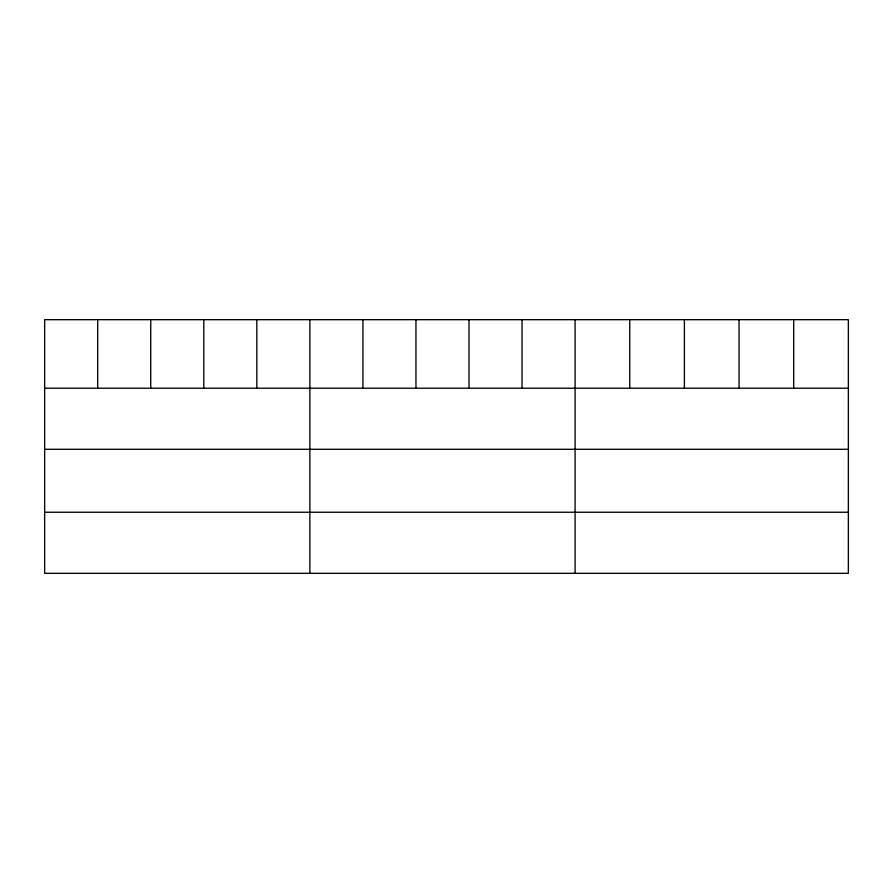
<?xml version="1.0" encoding="UTF-8"?>
<svg xmlns="http://www.w3.org/2000/svg" width="893" height="893" viewBox="0 0 893 893"><rect width="100%" height="100%" fill="white"/><g stroke="black" fill="none" stroke-linecap="round" stroke-linejoin="round"><path stroke-width="1.34" d="M848.35 449.302L848.35 319.672L44.65 319.672L44.65 573.328L848.35 573.328L848.35 449.302L44.65 449.302M44.65 388.221L848.35 388.221M44.65 512.247L848.35 512.247M793.698 319.672L793.698 388.221M739.047 319.672L739.047 388.221M684.395 319.672L684.395 388.221M629.744 319.672L629.744 388.221M575.092 319.672L575.092 573.328M522.048 319.672L522.048 388.221M469.004 319.672L469.004 388.221M415.959 319.672L415.959 388.221M362.915 319.672L362.915 388.221M309.871 319.672L309.871 573.328M256.827 319.672L256.827 388.221M203.783 319.672L203.783 388.221M150.738 319.672L150.738 388.221M97.694 319.672L97.694 388.221"/></g></svg>
